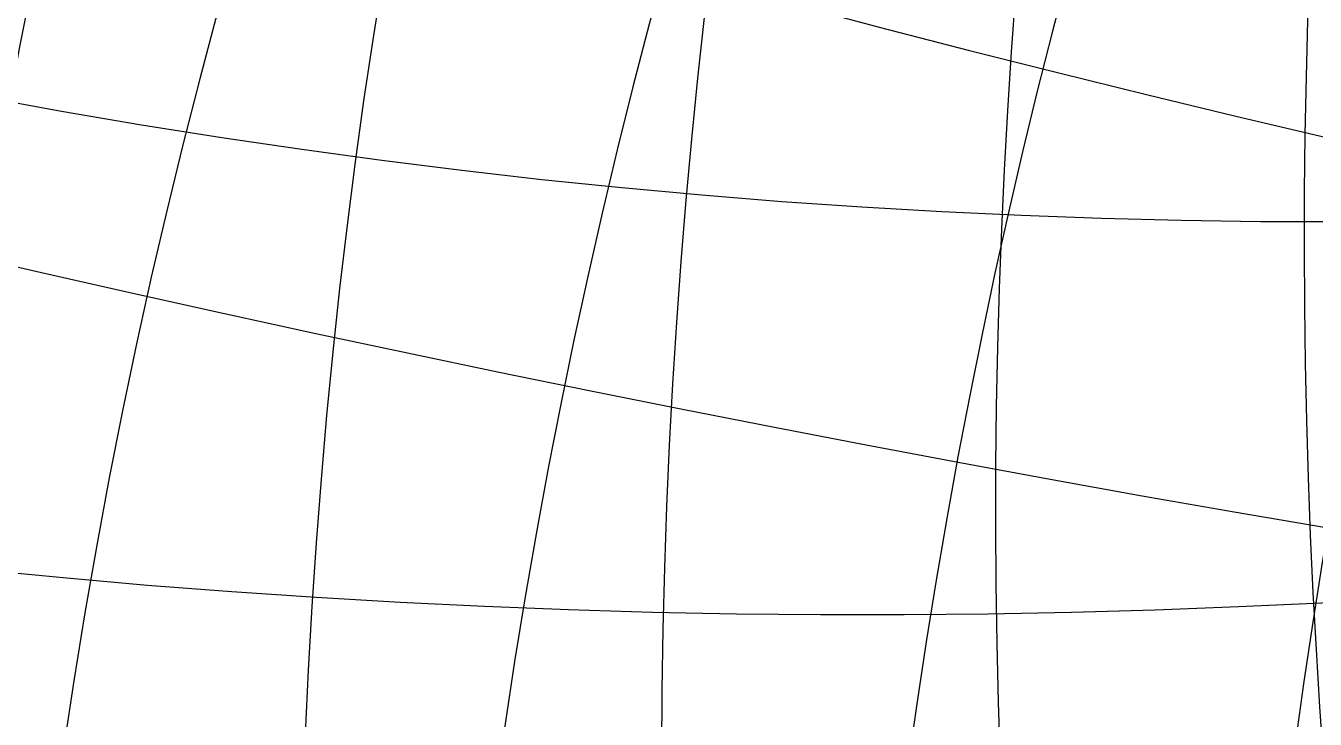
# Model space of a CAD drawing. Header units: millimetres. Extents: x -105 to 105, y -105 to 128.
# Drawn here: x -79.3 to -59.27, y 14.49 to 25.27 of the extents above; entities that cross this region are included whole.
import ezdxf

# ---------------------------------------------------------------- set-up
doc = ezdxf.new("R2010")
doc.units = ezdxf.units.MM
doc.layers.add('ENGRAVE', color=7, linetype='Continuous')
doc.layers.add('ENGRAVE_FINE', color=8, linetype='Continuous')

msp = doc.modelspace()

# ---------------------------------------------------------------- linework, layer by layer
at = {"layer": 'ENGRAVE'}
for radius in [102.9, 102.9, 100.1438, 95.025, 95.025, 95.025]:
    msp.add_circle((0, 0), radius, dxfattribs=at)
for centre, radius, start, end in [((16.7555, 0), 96.4909, 100, 260), ((34.5863, 0), 101.1235, 110, 250), ((0, 277.8345), 261.079, 250, 290), ((0, 547.2272), 538.9136, 260, 280)]:
    msp.add_arc(centre, radius, start, end, dxfattribs=at)
at = {"layer": 'ENGRAVE_FINE'}
for centre, radius, start, end in [((8.3136, 0), 95.388, 95, 265), ((25.4619, 0), 98.3771, 105, 255), ((44.3109, 0), 104.8485, 115, 245), ((7.6193, 3.3261), 95.388, 118.583333, 288.583334), ((15.356, 6.7036), 96.4909, 123.583333, 283.583333), ((23.3353, 10.1868), 98.3771, 128.583333, 278.583333), ((31.6976, 13.8374), 101.1235, 133.583333, 273.583333), ((40.61, 17.728), 104.8485, 138.583333, 268.583333), ((50.2805, 21.9496), 109.7254, 143.583333, 263.583333), ((-59.1453, 135.4855), 113.2464, 253.583333, 333.583333), ((-66.2821, 151.834), 135.7098, 258.583333, 328.583333), ((-76.0357, 174.1769), 164.5881, 263.583333, 323.583333), ((-89.9579, 206.0688), 203.7818, 268.583333, 318.583333), ((-111.1567, 254.6295), 261.079, 273.583333, 313.583333), ((-146.8896, 336.4839), 354.6381, 278.583333, 308.583333), ((-218.936, 501.5223), 538.9136, 283.583333, 303.583333), ((-436.2057, 999.2277), 1086.1407, 288.5833333, 298.5833333), ((0, 224.8483), 203.7818, 245, 295), ((436.2057, -999.2277), 1086.1407, 108.5833333, 118.5833333), ((0, 367.1484), 354.6381, 255, 285), ((218.936, -501.5223), 538.9136, 103.583333, 123.583333)]:
    msp.add_arc(centre, radius, start, end, dxfattribs=at)

doc.saveas('drawing.dxf')
